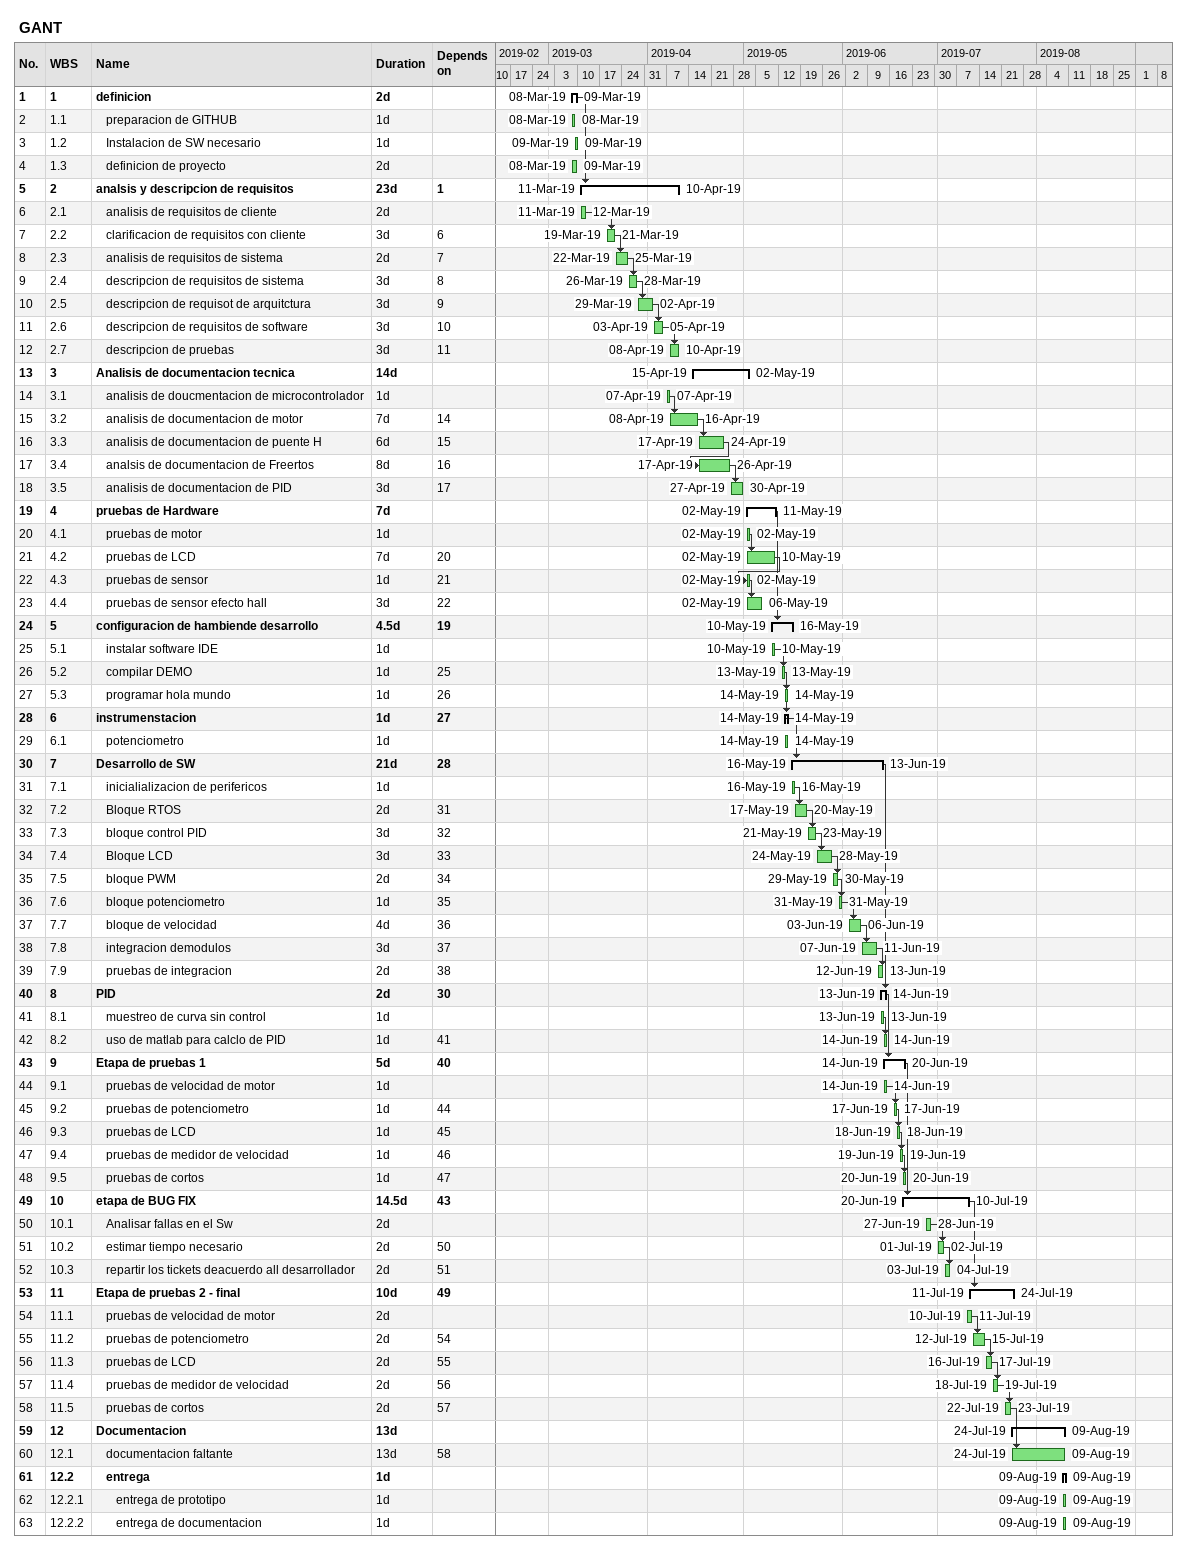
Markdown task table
GANT

| ID | WBS | Task | Duration | Start | Finish | Predecessors |
|---|---|---|---|---|---|---|
| 1 | 1 | **definicion** | 2d | 2019-03-08 | 2019-03-09 |  |
| 2 | 1.1 | preparacion de GITHUB | 1d | 2019-03-08 | 2019-03-08 |  |
| 3 | 1.2 | Instalacion de SW necesario | 1d | 2019-03-09 | 2019-03-09 |  |
| 4 | 1.3 | definicion de proyecto | 2d | 2019-03-08 | 2019-03-09 |  |
| 5 | 2 | **analsis y descripcion de requisitos** | 23d | 2019-03-11 | 2019-04-10 | 1 |
| 6 | 2.1 | analisis de requisitos de cliente | 2d | 2019-03-11 | 2019-03-12 |  |
| 7 | 2.2 | clarificacion de requisitos con cliente | 3d | 2019-03-19 | 2019-03-21 | 6 |
| 8 | 2.3 | analisis de requisitos de sistema | 2d | 2019-03-22 | 2019-03-25 | 7 |
| 9 | 2.4 | descripcion de requisitos de sistema | 3d | 2019-03-26 | 2019-03-28 | 8 |
| 10 | 2.5 | descripcion de requisot de arquitctura | 3d | 2019-03-29 | 2019-04-02 | 9 |
| 11 | 2.6 | descripcion de requisitos de software | 3d | 2019-04-03 | 2019-04-05 | 10 |
| 12 | 2.7 | descripcion de pruebas | 3d | 2019-04-08 | 2019-04-10 | 11 |
| 13 | 3 | **Analisis de documentacion tecnica** | 14d | 2019-04-15 | 2019-05-02 |  |
| 14 | 3.1 | analisis de doucmentacion de microcontrolador | 1d | 2019-04-07 | 2019-04-07 |  |
| 15 | 3.2 | analisis de documentacion de motor | 7d | 2019-04-08 | 2019-04-16 | 14 |
| 16 | 3.3 | analisis de documentacion de puente H | 6d | 2019-04-17 | 2019-04-24 | 15 |
| 17 | 3.4 | analsis de documentacion de Freertos | 8d | 2019-04-17 | 2019-04-26 | 16 |
| 18 | 3.5 | analisis de documentacion de PID | 3d | 2019-04-27 | 2019-04-30 | 17 |
| 19 | 4 | **pruebas de Hardware** | 7d | 2019-05-02 | 2019-05-11 |  |
| 20 | 4.1 | pruebas de motor | 1d | 2019-05-02 | 2019-05-02 |  |
| 21 | 4.2 | pruebas de LCD | 7d | 2019-05-02 | 2019-05-10 | 20 |
| 22 | 4.3 | pruebas de sensor | 1d | 2019-05-02 | 2019-05-02 | 21 |
| 23 | 4.4 | pruebas de sensor efecto hall | 3d | 2019-05-02 | 2019-05-06 | 22 |
| 24 | 5 | **configuracion de hambiende desarrollo** | 4.5d | 2019-05-10 | 2019-05-16 | 19 |
| 25 | 5.1 | instalar software IDE | 1d | 2019-05-10 | 2019-05-10 |  |
| 26 | 5.2 | compilar DEMO | 1d | 2019-05-13 | 2019-05-13 | 25 |
| 27 | 5.3 | programar hola mundo | 1d | 2019-05-14 | 2019-05-14 | 26 |
| 28 | 6 | **instrumenstacion** | 1d | 2019-05-14 | 2019-05-14 | 27 |
| 29 | 6.1 | potenciometro | 1d | 2019-05-14 | 2019-05-14 |  |
| 30 | 7 | **Desarrollo de SW** | 21d | 2019-05-16 | 2019-06-13 | 28 |
| 31 | 7.1 | inicialializacion de perifericos | 1d | 2019-05-16 | 2019-05-16 |  |
| 32 | 7.2 | Bloque RTOS | 2d | 2019-05-17 | 2019-05-20 | 31 |
| 33 | 7.3 | bloque control PID | 3d | 2019-05-21 | 2019-05-23 | 32 |
| 34 | 7.4 | Bloque LCD | 3d | 2019-05-24 | 2019-05-28 | 33 |
| 35 | 7.5 | bloque PWM | 2d | 2019-05-29 | 2019-05-30 | 34 |
| 36 | 7.6 | bloque potenciometro | 1d | 2019-05-31 | 2019-05-31 | 35 |
| 37 | 7.7 | bloque de velocidad | 4d | 2019-06-03 | 2019-06-06 | 36 |
| 38 | 7.8 | integracion demodulos | 3d | 2019-06-07 | 2019-06-11 | 37 |
| 39 | 7.9 | pruebas de integracion | 2d | 2019-06-12 | 2019-06-13 | 38 |
| 40 | 8 | **PID** | 2d | 2019-06-13 | 2019-06-14 | 30 |
| 41 | 8.1 | muestreo de curva sin control | 1d | 2019-06-13 | 2019-06-13 |  |
| 42 | 8.2 | uso de matlab para calclo de PID | 1d | 2019-06-14 | 2019-06-14 | 41 |
| 43 | 9 | **Etapa de pruebas 1** | 5d | 2019-06-14 | 2019-06-20 | 40 |
| 44 | 9.1 | pruebas de velocidad de motor | 1d | 2019-06-14 | 2019-06-14 |  |
| 45 | 9.2 | pruebas de potenciometro | 1d | 2019-06-17 | 2019-06-17 | 44 |
| 46 | 9.3 | pruebas de LCD | 1d | 2019-06-18 | 2019-06-18 | 45 |
| 47 | 9.4 | pruebas de medidor de velocidad | 1d | 2019-06-19 | 2019-06-19 | 46 |
| 48 | 9.5 | pruebas de cortos | 1d | 2019-06-20 | 2019-06-20 | 47 |
| 49 | 10 | **etapa de BUG FIX** | 14.5d | 2019-06-20 | 2019-07-10 | 43 |
| 50 | 10.1 | Analisar fallas en el Sw | 2d | 2019-06-27 | 2019-06-28 |  |
| 51 | 10.2 | estimar tiempo necesario | 2d | 2019-07-01 | 2019-07-02 | 50 |
| 52 | 10.3 | repartir los tickets deacuerdo all desarrollador | 2d | 2019-07-03 | 2019-07-04 | 51 |
| 53 | 11 | **Etapa de pruebas 2 - final** | 10d | 2019-07-11 | 2019-07-24 | 49 |
| 54 | 11.1 | pruebas de velocidad de motor | 2d | 2019-07-10 | 2019-07-11 |  |
| 55 | 11.2 | pruebas de potenciometro | 2d | 2019-07-12 | 2019-07-15 | 54 |
| 56 | 11.3 | pruebas de LCD | 2d | 2019-07-16 | 2019-07-17 | 55 |
| 57 | 11.4 | pruebas de medidor de velocidad | 2d | 2019-07-18 | 2019-07-19 | 56 |
| 58 | 11.5 | pruebas de cortos | 2d | 2019-07-22 | 2019-07-23 | 57 |
| 59 | 12 | **Documentacion** | 13d | 2019-07-24 | 2019-08-09 |  |
| 60 | 12.1 | documentacion faltante | 13d | 2019-07-24 | 2019-08-09 | 58 |
| 61 | 12.2 | **entrega** | 1d | 2019-08-09 | 2019-08-09 |  |
| 62 | 12.2.1 | entrega de prototipo | 1d | 2019-08-09 | 2019-08-09 |  |
| 63 | 12.2.2 | entrega de documentacion | 1d | 2019-08-09 | 2019-08-09 |  |
